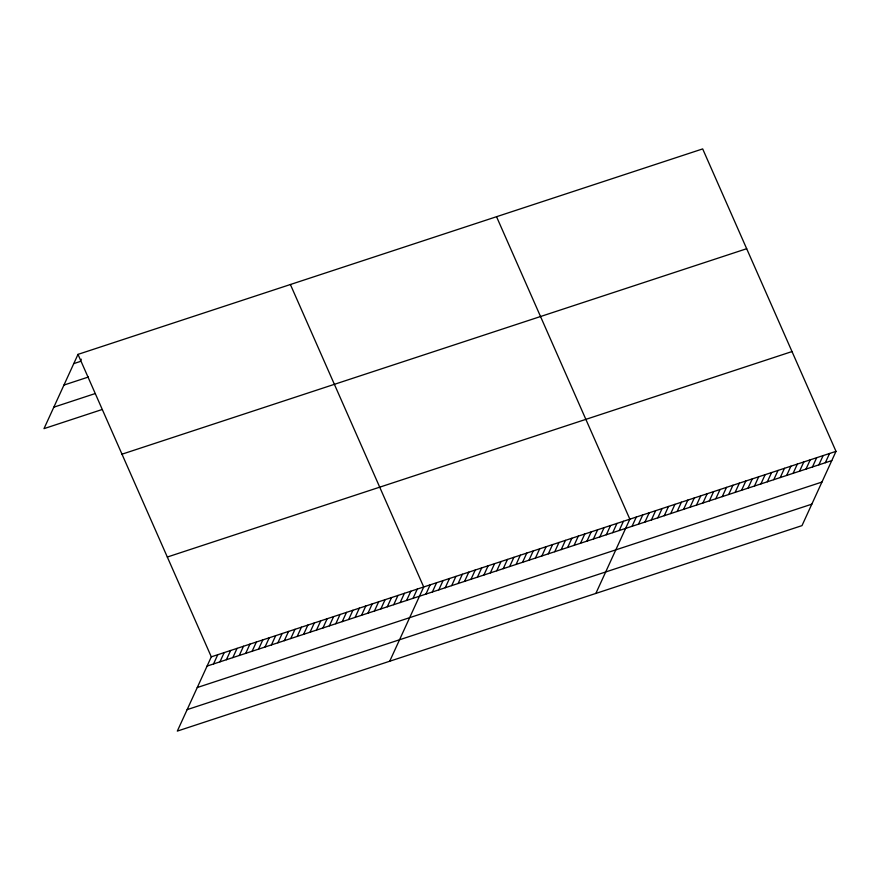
<?xml version="1.0" encoding="UTF-8"?>
<svg xmlns="http://www.w3.org/2000/svg" width="880" height="880" viewBox="0 0 880 880"><rect width="100%" height="100%" fill="white"/><g stroke="black" fill="none" stroke-linecap="round" stroke-linejoin="round"><path stroke-width="1.32" d="M836 451.363L211.31 656.843L177.32 731.093L801.999 525.624L836 451.363L702.68 148.907L78.001 354.376L44 428.637L101.926 409.585M81.257 359.183L80.201 361.493L73.766 363.616M213.521 663.96L217.756 654.72M219.956 661.837L224.191 652.608M226.391 659.725L230.626 650.485M232.837 657.602L237.061 648.373M239.272 655.49L243.496 646.25M245.707 653.367L249.931 644.138M252.142 651.255L256.366 642.015M258.577 649.132L262.801 639.903M265.012 647.02L269.236 637.791M271.447 644.897L275.682 635.668M277.882 642.785L282.117 633.556M284.317 640.673L288.552 631.433M290.763 638.55L294.987 629.321M297.198 636.438L301.422 627.198M303.633 634.315L307.857 625.086M310.068 632.203L314.292 622.963M316.503 630.08L320.727 620.851M322.938 627.968L327.162 618.728M329.373 625.845L333.597 616.616M335.808 623.733L340.043 614.504M342.243 621.61L346.478 612.381M348.678 619.498L352.913 610.269M355.124 617.386L359.348 608.146M361.559 615.263L365.783 606.034M367.994 613.151L372.218 603.911M374.429 611.028L378.653 601.799M380.864 608.916L385.088 599.676M387.299 606.793L391.523 597.564M393.734 604.681L397.958 595.441M400.169 602.558L404.404 593.329M406.604 600.446L410.839 591.217M413.05 598.323L417.274 589.094M389.708 661.232L423.709 586.982L290.389 284.515M425.92 594.088L430.155 584.859M432.366 591.976L436.59 582.736M438.812 589.853L443.036 580.624M445.247 587.741L449.471 578.501M451.693 585.618L455.917 576.389M458.128 583.495L462.363 574.266M464.574 581.383L468.798 572.143M471.02 579.26L475.244 570.031M477.455 577.137L481.69 567.908M483.901 575.025L488.125 565.785M490.347 572.902L494.571 563.673M496.782 570.779L501.017 561.55M503.228 568.667L507.452 559.427M509.674 566.544L513.898 557.315M516.109 564.432L520.344 555.192M522.555 562.309L526.779 553.08M529.001 560.186L533.225 550.957M535.436 558.074L539.66 548.834M541.882 555.951L546.106 546.722M548.317 553.828L552.552 544.599M554.763 551.716L558.987 542.476M561.209 549.593L565.433 540.364M567.644 547.481L571.879 538.241M574.09 545.358L578.314 536.129M580.536 543.235L584.76 534.006M586.971 541.123L591.206 531.883M593.417 539L597.641 529.771M599.863 536.877L604.087 527.648M606.298 534.765L610.533 525.525M612.744 532.642L616.968 523.413M619.19 530.519L623.414 521.29M595.859 593.428L629.849 519.178L496.54 216.711M632.071 526.284L636.295 517.055M638.506 524.172L642.741 514.932M644.952 522.049L649.176 512.82M651.398 519.926L655.622 510.697M657.833 517.814L662.068 508.574M664.279 515.691L668.503 506.462M670.725 513.568L674.949 504.339M677.16 511.456L681.395 502.216M683.606 509.333L687.83 500.104M690.052 507.221L694.276 497.981M696.487 505.098L700.722 495.869M702.933 502.975L707.157 493.746M709.379 500.863L713.603 491.623M715.814 498.74L720.038 489.511M722.26 496.617L726.484 487.388M728.695 494.505L732.93 485.265M735.141 492.382L739.365 483.153M741.587 490.27L745.811 481.03M748.022 488.147L752.257 478.918M754.468 486.024L758.692 476.795M760.914 483.912L765.138 474.672M767.349 481.789L771.584 472.56M773.795 479.666L778.019 470.437M780.241 477.554L784.465 468.314M786.676 475.431L790.911 466.202M793.122 473.308L797.346 464.079M799.568 471.196L803.792 461.956M806.003 469.073L810.227 459.844M812.449 466.961L816.673 457.721M818.884 464.838L823.119 455.609M825.33 462.715L829.554 453.486M63.943 385.066L88.407 377.025M53.823 407.176L95.018 393.624M121.99 454.19L746.68 248.721M167.321 557.029L792 351.56M207.086 666.072L831.776 460.603M197.263 687.533L821.953 482.053M187.143 709.632L811.833 504.163M78.001 354.376L211.31 656.843"/></g></svg>
